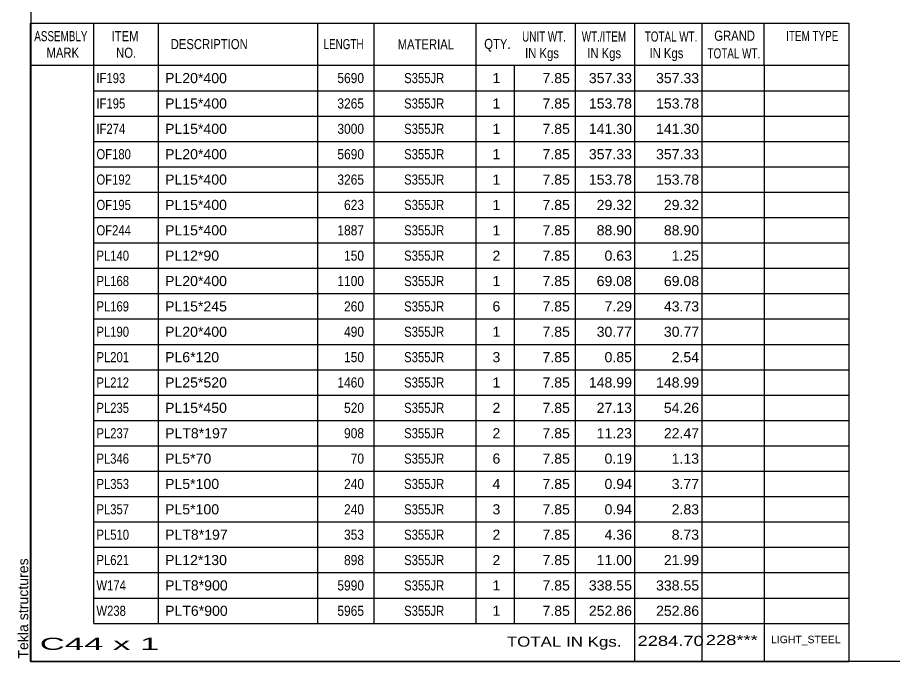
# Model space of a CAD drawing. Header units: millimetres. Extents: x -249 to 163, y -166 to 121.
# Drawn here: x -249.4 to -83.3, y -166.4 to -44.5 of the extents above; entities that cross this region are included whole.
import ezdxf

# ---------------------------------------------------------------- set-up
doc = ezdxf.new("R2010")
doc.units = ezdxf.units.MM
doc.styles.add('Arial', font='ARIAL.TTF', dxfattribs={"height": 0.2})

# ---------------------------------------------------------------- blocks, each defined once
blk = doc.blocks.new('Unknown-623355166-1210')
at = {"color": 5, "linetype": 'Continuous'}
for p, q in [((-246.85, 120.66), (-246.85, -166.34)), ((-246.85, -166.34), (163.15, -166.34))]:
    blk.add_line(p, q, dxfattribs=at)
at = {"color": 174, "linetype": 'Continuous', "style": 'Arial'}
blk.add_text('Tekla structures', height=1.9102, rotation=90, dxfattribs=at).set_placement((-247.35, -165.84))
blk = doc.blocks.new('CBS_BOM-623355166-12128')
at = {"color": 7, "linetype": 'Continuous'}
for p, q in [((-246.89, -53.57), (-246.89, -45.57)), ((-246.88, -45.57), (-91.96, -45.57)), ((-234.89, -53.57), (-234.89, -45.57)), ((-222.7, -53.57), (-222.7, -45.57)), ((-192.53, -53.57), (-192.53, -45.57)), ((-181.85, -53.57), (-181.85, -45.57)), ((-162.53, -53.57), (-162.53, -45.57)), ((-143.73, -53.57), (-143.73, -45.57)), ((-132.52, -53.57), (-132.52, -45.57)), ((-119.74, -53.57), (-119.74, -45.57)), ((-107.98, -53.57), (-107.98, -45.57)), ((-91.96, -45.58), (-91.97, -53.56)), ((-246.89, -53.57), (-91.96, -53.57)), ((-246.89, -58.37), (-246.89, -53.57)), ((-234.89, -58.37), (-234.89, -53.57)), ((-222.7, -58.37), (-222.7, -53.57)), ((-192.53, -58.37), (-192.53, -53.57)), ((-181.85, -58.37), (-181.85, -53.57)), ((-162.53, -58.37), (-162.53, -53.57)), ((-155.27, -58.37), (-155.27, -53.57)), ((-143.73, -58.37), (-143.73, -53.57)), ((-132.52, -58.37), (-132.52, -53.57)), ((-119.74, -58.37), (-119.74, -53.57)), ((-107.97, -58.37), (-107.97, -53.57)), ((-91.96, -53.58), (-91.96, -58.37)), ((-246.89, -63.17), (-246.89, -58.37)), ((-234.89, -58.37), (-91.96, -58.37)), ((-234.89, -63.17), (-234.89, -58.37)), ((-222.7, -63.17), (-222.7, -58.37)), ((-192.53, -63.17), (-192.53, -58.37)), ((-181.85, -63.17), (-181.85, -58.37)), ((-162.53, -63.17), (-162.53, -58.37)), ((-155.27, -63.17), (-155.27, -58.37)), ((-143.73, -63.17), (-143.73, -58.37)), ((-132.52, -63.17), (-132.52, -58.37)), ((-119.74, -63.17), (-119.74, -58.37)), ((-107.97, -63.17), (-107.97, -58.37)), ((-91.96, -58.38), (-91.96, -63.17)), ((-246.89, -67.97), (-246.89, -63.17)), ((-234.89, -63.17), (-91.96, -63.17)), ((-234.89, -67.97), (-234.89, -63.17)), ((-222.7, -67.97), (-222.7, -63.17)), ((-192.53, -67.97), (-192.53, -63.17)), ((-181.85, -67.97), (-181.85, -63.17)), ((-162.53, -67.97), (-162.53, -63.17)), ((-155.27, -67.97), (-155.27, -63.17)), ((-143.73, -67.97), (-143.73, -63.17)), ((-132.52, -67.97), (-132.52, -63.17)), ((-119.74, -67.97), (-119.74, -63.17)), ((-107.97, -67.97), (-107.97, -63.17)), ((-91.96, -63.18), (-91.96, -67.97)), ((-246.89, -72.77), (-246.89, -67.97)), ((-234.89, -67.97), (-91.96, -67.97)), ((-234.89, -72.77), (-234.89, -67.97)), ((-222.7, -72.77), (-222.7, -67.97)), ((-192.53, -72.77), (-192.53, -67.97)), ((-181.85, -72.77), (-181.85, -67.97)), ((-162.53, -72.77), (-162.53, -67.97)), ((-155.27, -72.77), (-155.27, -67.97)), ((-143.73, -72.77), (-143.73, -67.97)), ((-132.52, -72.77), (-132.52, -67.97)), ((-119.74, -72.77), (-119.74, -67.97)), ((-107.97, -72.77), (-107.97, -67.97)), ((-91.96, -67.98), (-91.96, -72.77)), ((-246.89, -77.57), (-246.89, -72.77)), ((-234.89, -72.77), (-91.96, -72.77)), ((-234.89, -77.57), (-234.89, -72.77)), ((-222.7, -77.57), (-222.7, -72.77)), ((-192.53, -77.57), (-192.53, -72.77)), ((-181.85, -77.57), (-181.85, -72.77)), ((-162.53, -77.57), (-162.53, -72.77)), ((-155.27, -77.57), (-155.27, -72.77)), ((-143.73, -77.57), (-143.73, -72.77)), ((-132.52, -77.57), (-132.52, -72.77)), ((-119.74, -77.57), (-119.74, -72.77)), ((-107.97, -77.57), (-107.97, -72.77)), ((-91.96, -72.78), (-91.96, -77.57)), ((-246.89, -82.37), (-246.89, -77.57)), ((-234.89, -77.57), (-91.96, -77.57)), ((-234.89, -82.37), (-234.89, -77.57)), ((-222.7, -82.37), (-222.7, -77.57)), ((-192.53, -82.37), (-192.53, -77.57)), ((-181.85, -82.37), (-181.85, -77.57)), ((-162.53, -82.37), (-162.53, -77.57)), ((-155.27, -82.37), (-155.27, -77.57)), ((-143.73, -82.37), (-143.73, -77.57)), ((-132.52, -82.37), (-132.52, -77.57)), ((-119.74, -82.37), (-119.74, -77.57)), ((-107.97, -82.37), (-107.97, -77.57)), ((-91.96, -77.58), (-91.96, -82.37)), ((-246.89, -87.17), (-246.89, -82.37)), ((-234.89, -82.37), (-91.96, -82.37)), ((-234.89, -87.17), (-234.89, -82.37)), ((-222.7, -87.17), (-222.7, -82.37)), ((-192.53, -87.17), (-192.53, -82.37)), ((-181.85, -87.17), (-181.85, -82.37)), ((-162.53, -87.17), (-162.53, -82.37)), ((-155.27, -87.17), (-155.27, -82.37)), ((-143.73, -87.17), (-143.73, -82.37)), ((-132.52, -87.17), (-132.52, -82.37)), ((-119.74, -87.17), (-119.74, -82.37)), ((-107.97, -87.17), (-107.97, -82.37)), ((-91.96, -82.38), (-91.96, -87.17)), ((-246.89, -91.97), (-246.89, -87.17)), ((-234.89, -87.17), (-91.96, -87.17)), ((-234.89, -91.97), (-234.89, -87.17)), ((-222.7, -91.97), (-222.7, -87.17)), ((-192.53, -91.97), (-192.53, -87.17)), ((-181.85, -91.97), (-181.85, -87.17)), ((-162.53, -91.97), (-162.53, -87.17)), ((-155.27, -91.97), (-155.27, -87.17)), ((-143.73, -91.97), (-143.73, -87.17)), ((-132.52, -91.97), (-132.52, -87.17)), ((-119.74, -91.97), (-119.74, -87.17)), ((-107.97, -91.97), (-107.97, -87.17)), ((-91.96, -87.18), (-91.96, -91.97)), ((-246.89, -96.77), (-246.89, -91.97)), ((-234.89, -91.97), (-91.96, -91.97)), ((-234.89, -96.77), (-234.89, -91.97)), ((-222.7, -96.77), (-222.7, -91.97)), ((-192.53, -96.77), (-192.53, -91.97)), ((-181.85, -96.77), (-181.85, -91.97)), ((-162.53, -96.77), (-162.53, -91.97)), ((-155.27, -96.77), (-155.27, -91.97)), ((-143.73, -96.77), (-143.73, -91.97)), ((-132.52, -96.77), (-132.52, -91.97)), ((-119.74, -96.77), (-119.74, -91.97)), ((-107.97, -96.77), (-107.97, -91.97)), ((-91.96, -91.98), (-91.96, -96.77)), ((-246.89, -101.57), (-246.89, -96.77)), ((-234.89, -96.77), (-91.96, -96.77)), ((-234.89, -101.57), (-234.89, -96.77)), ((-222.7, -101.57), (-222.7, -96.77)), ((-192.53, -101.57), (-192.53, -96.77)), ((-181.85, -101.57), (-181.85, -96.77)), ((-162.53, -101.57), (-162.53, -96.77)), ((-155.27, -101.57), (-155.27, -96.77)), ((-143.73, -101.57), (-143.73, -96.77)), ((-132.52, -101.57), (-132.52, -96.77)), ((-119.74, -101.57), (-119.74, -96.77)), ((-107.97, -101.57), (-107.97, -96.77)), ((-91.96, -96.78), (-91.96, -101.57)), ((-246.89, -106.37), (-246.89, -101.57)), ((-234.89, -101.57), (-91.96, -101.57)), ((-234.89, -106.37), (-234.89, -101.57)), ((-222.7, -106.37), (-222.7, -101.57)), ((-192.53, -106.37), (-192.53, -101.57)), ((-181.85, -106.37), (-181.85, -101.57)), ((-162.53, -106.37), (-162.53, -101.57)), ((-155.27, -106.37), (-155.27, -101.57)), ((-143.73, -106.37), (-143.73, -101.57)), ((-132.52, -106.37), (-132.52, -101.57)), ((-119.74, -106.37), (-119.74, -101.57)), ((-107.97, -106.37), (-107.97, -101.57)), ((-91.96, -101.58), (-91.96, -106.37)), ((-246.89, -111.17), (-246.89, -106.37)), ((-234.89, -106.37), (-91.96, -106.37)), ((-234.89, -111.17), (-234.89, -106.37)), ((-222.7, -111.17), (-222.7, -106.37)), ((-192.53, -111.17), (-192.53, -106.37)), ((-181.85, -111.17), (-181.85, -106.37)), ((-162.53, -111.17), (-162.53, -106.37)), ((-155.27, -111.17), (-155.27, -106.37)), ((-143.73, -111.17), (-143.73, -106.37)), ((-132.52, -111.17), (-132.52, -106.37)), ((-119.74, -111.17), (-119.74, -106.37)), ((-107.97, -111.17), (-107.97, -106.37)), ((-91.96, -106.38), (-91.96, -111.17)), ((-246.89, -115.97), (-246.89, -111.17)), ((-234.89, -111.17), (-91.96, -111.17)), ((-234.89, -115.97), (-234.89, -111.17)), ((-222.7, -115.97), (-222.7, -111.17)), ((-192.53, -115.97), (-192.53, -111.17)), ((-181.85, -115.97), (-181.85, -111.17)), ((-162.53, -115.97), (-162.53, -111.17)), ((-155.27, -115.97), (-155.27, -111.17)), ((-143.73, -115.97), (-143.73, -111.17)), ((-132.52, -115.97), (-132.52, -111.17)), ((-119.74, -115.97), (-119.74, -111.17)), ((-107.97, -115.97), (-107.97, -111.17)), ((-91.96, -111.18), (-91.96, -115.97)), ((-246.89, -120.77), (-246.89, -115.97)), ((-234.89, -115.97), (-91.96, -115.97)), ((-234.89, -120.77), (-234.89, -115.97)), ((-222.7, -120.77), (-222.7, -115.97)), ((-192.53, -120.77), (-192.53, -115.97)), ((-181.85, -120.77), (-181.85, -115.97)), ((-162.53, -120.77), (-162.53, -115.97)), ((-155.27, -120.77), (-155.27, -115.97)), ((-143.73, -120.77), (-143.73, -115.97)), ((-132.52, -120.77), (-132.52, -115.97)), ((-119.74, -120.77), (-119.74, -115.97)), ((-107.97, -120.77), (-107.97, -115.97)), ((-91.96, -115.98), (-91.96, -120.77)), ((-246.89, -125.57), (-246.89, -120.77)), ((-234.89, -120.77), (-91.96, -120.77)), ((-234.89, -125.57), (-234.89, -120.77)), ((-222.7, -125.57), (-222.7, -120.77)), ((-192.53, -125.57), (-192.53, -120.77)), ((-181.85, -125.57), (-181.85, -120.77)), ((-162.53, -125.57), (-162.53, -120.77)), ((-155.27, -125.57), (-155.27, -120.77)), ((-143.73, -125.57), (-143.73, -120.77)), ((-132.52, -125.57), (-132.52, -120.77)), ((-119.74, -125.57), (-119.74, -120.77)), ((-107.97, -125.57), (-107.97, -120.77)), ((-91.96, -120.78), (-91.96, -125.57)), ((-246.89, -130.37), (-246.89, -125.57)), ((-234.89, -125.57), (-91.96, -125.57)), ((-234.89, -130.37), (-234.89, -125.57)), ((-222.7, -130.37), (-222.7, -125.57)), ((-192.53, -130.37), (-192.53, -125.57)), ((-181.85, -130.37), (-181.85, -125.57)), ((-162.53, -130.37), (-162.53, -125.57)), ((-155.27, -130.37), (-155.27, -125.57)), ((-143.73, -130.37), (-143.73, -125.57)), ((-132.52, -130.37), (-132.52, -125.57)), ((-119.74, -130.37), (-119.74, -125.57)), ((-107.97, -130.37), (-107.97, -125.57)), ((-91.96, -125.58), (-91.96, -130.37)), ((-246.89, -135.17), (-246.89, -130.37)), ((-234.89, -130.37), (-91.96, -130.37)), ((-234.89, -135.17), (-234.89, -130.37)), ((-222.7, -135.17), (-222.7, -130.37)), ((-192.53, -135.17), (-192.53, -130.37)), ((-181.85, -135.17), (-181.85, -130.37)), ((-162.53, -135.17), (-162.53, -130.37)), ((-155.27, -135.17), (-155.27, -130.37)), ((-143.73, -135.17), (-143.73, -130.37)), ((-132.52, -135.17), (-132.52, -130.37)), ((-119.74, -135.17), (-119.74, -130.37)), ((-107.97, -135.17), (-107.97, -130.37)), ((-91.96, -130.38), (-91.96, -135.17)), ((-246.89, -139.97), (-246.89, -135.17)), ((-234.89, -135.17), (-91.96, -135.17)), ((-234.89, -139.97), (-234.89, -135.17)), ((-222.7, -139.97), (-222.7, -135.17)), ((-192.53, -139.97), (-192.53, -135.17)), ((-181.85, -139.97), (-181.85, -135.17)), ((-162.53, -139.97), (-162.53, -135.17)), ((-155.27, -139.97), (-155.27, -135.17)), ((-143.73, -139.97), (-143.73, -135.17)), ((-132.52, -139.97), (-132.52, -135.17)), ((-119.74, -139.97), (-119.74, -135.17)), ((-107.97, -139.97), (-107.97, -135.17)), ((-91.96, -135.18), (-91.96, -139.97)), ((-246.89, -144.77), (-246.89, -139.97)), ((-234.89, -139.97), (-91.96, -139.97)), ((-234.89, -144.77), (-234.89, -139.97)), ((-222.7, -144.77), (-222.7, -139.97)), ((-192.53, -144.77), (-192.53, -139.97)), ((-181.85, -144.77), (-181.85, -139.97)), ((-162.53, -144.77), (-162.53, -139.97)), ((-155.27, -144.77), (-155.27, -139.97)), ((-143.73, -144.77), (-143.73, -139.97)), ((-132.52, -144.77), (-132.52, -139.97)), ((-119.74, -144.77), (-119.74, -139.97)), ((-107.97, -144.77), (-107.97, -139.97)), ((-91.96, -139.98), (-91.96, -144.77)), ((-246.89, -149.57), (-246.89, -144.77)), ((-234.89, -144.77), (-91.96, -144.77)), ((-234.89, -149.57), (-234.89, -144.77)), ((-222.7, -149.57), (-222.7, -144.77)), ((-192.53, -149.57), (-192.53, -144.77)), ((-181.85, -149.57), (-181.85, -144.77)), ((-162.53, -149.57), (-162.53, -144.77)), ((-155.27, -149.57), (-155.27, -144.77)), ((-143.73, -149.57), (-143.73, -144.77)), ((-132.52, -149.57), (-132.52, -144.77)), ((-119.74, -149.57), (-119.74, -144.77)), ((-107.97, -149.57), (-107.97, -144.77)), ((-91.96, -144.78), (-91.96, -149.57)), ((-246.89, -154.37), (-246.89, -149.57)), ((-234.89, -149.57), (-91.96, -149.57)), ((-234.89, -154.37), (-234.89, -149.57)), ((-222.7, -154.37), (-222.7, -149.57)), ((-192.53, -154.37), (-192.53, -149.57)), ((-181.85, -154.37), (-181.85, -149.57)), ((-162.53, -154.37), (-162.53, -149.57)), ((-155.27, -154.37), (-155.27, -149.57)), ((-143.73, -154.37), (-143.73, -149.57)), ((-132.52, -154.37), (-132.52, -149.57)), ((-119.74, -154.37), (-119.74, -149.57)), ((-107.97, -154.37), (-107.97, -149.57)), ((-91.96, -149.58), (-91.96, -154.37)), ((-246.89, -159.17), (-246.89, -154.37)), ((-234.89, -154.37), (-91.96, -154.37)), ((-234.89, -159.17), (-234.89, -154.37)), ((-222.7, -159.17), (-222.7, -154.37)), ((-192.53, -159.17), (-192.53, -154.37)), ((-181.85, -159.17), (-181.85, -154.37)), ((-162.53, -159.17), (-162.53, -154.37)), ((-155.27, -159.17), (-155.27, -154.37)), ((-143.73, -159.17), (-143.73, -154.37)), ((-132.52, -159.17), (-132.52, -154.37)), ((-119.74, -159.17), (-119.74, -154.37)), ((-107.97, -159.17), (-107.97, -154.37)), ((-91.96, -154.38), (-91.96, -159.17)), ((-246.89, -166.37), (-246.89, -159.19)), ((-234.89, -159.17), (-91.96, -159.17)), ((-132.52, -166.37), (-132.52, -159.19)), ((-119.74, -166.37), (-119.74, -159.19)), ((-107.93, -166.37), (-107.93, -159.19)), ((-91.96, -159.17), (-91.96, -166.37)), ((-246.89, -166.37), (-91.96, -166.37))]:
    blk.add_line(p, q, dxfattribs=at)
at = {"color": 3, "linetype": 'Continuous', "style": 'Arial'}
for s, height, width, p in [('ASSEMBLY', 1.91, 0.7, (-246.2, -49)), ('ITEM', 1.91, 0.8, (-231.56, -49)), ('UNIT WT.', 1.91, 0.7, (-153.84, -49.07)), ('WT./ITEM', 1.91, 0.7, (-142.55, -49.07)), ('TOTAL WT.', 1.91, 0.7, (-130.62, -49.07)), ('GRAND', 1.91, 0.8, (-117.46, -48.92)), ('ITEM TYPE', 1.91, 0.7, (-103.83, -48.99)), ('DESCRIPTION', 1.9102, 0.8, (-220.37, -50.51)), ('LENGTH', 1.91, 0.7, (-191.43, -50.51)), ('MATERIAL', 1.91, 0.8, (-177.4, -50.55)), ('QTY.', 1.91, 0.8, (-161.01, -50.47)), ('MARK', 1.91, 0.8, (-243.88, -52.14)), ('NO.', 1.91, 0.8, (-230.7, -52.14)), ('IN Kgs', 1.91, 0.8, (-153.27, -52.21)), ('IN Kgs', 1.91, 0.8, (-141.51, -52.21)), ('IN Kgs', 1.91, 0.8, (-129.72, -52.21)), ('TOTAL WT.', 1.91, 0.7, (-118.72, -52.26))]:
    blk.add_text(s, height=height, dxfattribs=dict(at, width=width)).set_placement(p)
at = {"color": 7, "linetype": 'Continuous', "style": 'Arial'}
for s, width, p in [('IF193', 0.8, (-234.43, -56.94)), ('5690', 0.85, (-188.81, -56.94)), ('S355JR', 0.8, (-176.17, -56.94)), ('IF195', 0.8, (-234.43, -61.74)), ('3265', 0.85, (-188.81, -61.74)), ('S355JR', 0.8, (-176.17, -61.74)), ('IF274', 0.8, (-234.43, -66.54)), ('3000', 0.85, (-188.81, -66.54)), ('S355JR', 0.8, (-176.17, -66.54)), ('OF180', 0.8, (-234.43, -71.34)), ('5690', 0.85, (-188.81, -71.34)), ('S355JR', 0.8, (-176.17, -71.34)), ('OF192', 0.8, (-234.43, -76.14)), ('3265', 0.85, (-188.81, -76.14)), ('S355JR', 0.8, (-176.17, -76.14)), ('OF195', 0.8, (-234.43, -80.94)), ('623', 0.85, (-187.55, -80.94)), ('S355JR', 0.8, (-176.17, -80.94)), ('OF244', 0.8, (-234.43, -85.74)), ('1887', 0.85, (-188.81, -85.74)), ('S355JR', 0.8, (-176.17, -85.74)), ('PL140', 0.8, (-234.43, -90.54)), ('150', 0.85, (-187.55, -90.54)), ('S355JR', 0.8, (-176.17, -90.54)), ('PL168', 0.8, (-234.43, -95.34)), ('1100', 0.85, (-188.81, -95.34)), ('S355JR', 0.8, (-176.17, -95.34)), ('PL169', 0.8, (-234.43, -100.14)), ('260', 0.85, (-187.55, -100.14)), ('S355JR', 0.8, (-176.17, -100.14)), ('PL190', 0.8, (-234.43, -104.94)), ('490', 0.85, (-187.55, -104.94)), ('S355JR', 0.8, (-176.17, -104.94)), ('PL201', 0.8, (-234.43, -109.74)), ('150', 0.85, (-187.55, -109.74)), ('S355JR', 0.8, (-176.17, -109.74)), ('PL212', 0.8, (-234.43, -114.54)), ('1460', 0.85, (-188.81, -114.54)), ('S355JR', 0.8, (-176.17, -114.54)), ('PL235', 0.8, (-234.43, -119.34)), ('520', 0.85, (-187.55, -119.34)), ('S355JR', 0.8, (-176.17, -119.34)), ('PL237', 0.8, (-234.43, -124.14)), ('908', 0.85, (-187.55, -124.14)), ('S355JR', 0.8, (-176.17, -124.14)), ('PL346', 0.8, (-234.43, -128.94)), ('70', 0.85, (-186.29, -128.94)), ('S355JR', 0.8, (-176.17, -128.94)), ('PL353', 0.8, (-234.43, -133.74)), ('240', 0.85, (-187.55, -133.74)), ('S355JR', 0.8, (-176.17, -133.74)), ('PL357', 0.8, (-234.43, -138.54)), ('240', 0.85, (-187.55, -138.54)), ('S355JR', 0.8, (-176.17, -138.54)), ('PL510', 0.8, (-234.43, -143.34)), ('353', 0.85, (-187.55, -143.34)), ('S355JR', 0.8, (-176.17, -143.34)), ('PL621', 0.8, (-234.43, -148.14)), ('898', 0.85, (-187.55, -148.14)), ('S355JR', 0.8, (-176.17, -148.14)), ('W174', 0.8, (-234.43, -152.94)), ('5990', 0.85, (-188.81, -152.94)), ('S355JR', 0.8, (-176.17, -152.94)), ('W238', 0.8, (-234.43, -157.74)), ('5965', 0.85, (-188.81, -157.74)), ('S355JR', 0.8, (-176.17, -157.74))]:
    blk.add_text(s, height=1.91, dxfattribs=dict(at, width=width)).set_placement(p)
for s, p in [('PL20*400', (-221.44, -56.94)), ('1', (-159.45, -56.94)), ('7.85', (-149.98, -56.94)), ('357.33', (-141.2, -56.94)), ('357.33', (-128.48, -56.94)), ('PL15*400', (-221.44, -61.74)), ('1', (-159.45, -61.74)), ('7.85', (-149.98, -61.74)), ('153.78', (-141.2, -61.74)), ('153.78', (-128.48, -61.74)), ('PL15*400', (-221.44, -66.54)), ('1', (-159.45, -66.54)), ('7.85', (-149.98, -66.54)), ('141.30', (-141.2, -66.54)), ('141.30', (-128.48, -66.54)), ('PL20*400', (-221.44, -71.34)), ('1', (-159.45, -71.34)), ('7.85', (-149.98, -71.34)), ('357.33', (-141.2, -71.34)), ('357.33', (-128.48, -71.34)), ('PL15*400', (-221.44, -76.14)), ('1', (-159.45, -76.14)), ('7.85', (-149.98, -76.14)), ('153.78', (-141.2, -76.14)), ('153.78', (-128.48, -76.14)), ('PL15*400', (-221.44, -80.94)), ('1', (-159.45, -80.94)), ('7.85', (-149.98, -80.94)), ('29.32', (-139.72, -80.94)), ('29.32', (-127, -80.94)), ('PL15*400', (-221.44, -85.74)), ('1', (-159.45, -85.74)), ('7.85', (-149.98, -85.74)), ('88.90', (-139.72, -85.74)), ('88.90', (-127, -85.74)), ('PL12*90', (-221.44, -90.54)), ('2', (-159.45, -90.54)), ('7.85', (-149.98, -90.54)), ('0.63', (-138.23, -90.54)), ('1.25', (-125.52, -90.54)), ('PL20*400', (-221.44, -95.34)), ('1', (-159.45, -95.34)), ('7.85', (-149.98, -95.34)), ('69.08', (-139.72, -95.34)), ('69.08', (-127, -95.34)), ('PL15*245', (-221.44, -100.14)), ('6', (-159.45, -100.14)), ('7.85', (-149.98, -100.14)), ('7.29', (-138.23, -100.14)), ('43.73', (-127, -100.14)), ('PL20*400', (-221.44, -104.94)), ('1', (-159.45, -104.94)), ('7.85', (-149.98, -104.94)), ('30.77', (-139.72, -104.94)), ('30.77', (-127, -104.94)), ('PL6*120', (-221.44, -109.74)), ('3', (-159.45, -109.74)), ('7.85', (-149.98, -109.74)), ('0.85', (-138.23, -109.74)), ('2.54', (-125.52, -109.74)), ('PL25*520', (-221.44, -114.54)), ('1', (-159.45, -114.54)), ('7.85', (-149.98, -114.54)), ('148.99', (-141.2, -114.54)), ('148.99', (-128.48, -114.54)), ('PL15*450', (-221.44, -119.34)), ('2', (-159.45, -119.34)), ('7.85', (-149.98, -119.34)), ('27.13', (-139.72, -119.34)), ('54.26', (-127, -119.34)), ('PLT8*197', (-221.44, -124.14)), ('2', (-159.45, -124.14)), ('7.85', (-149.98, -124.14)), ('11.23', (-139.72, -124.14)), ('22.47', (-127, -124.14)), ('PL5*70', (-221.44, -128.94)), ('6', (-159.45, -128.94)), ('7.85', (-149.98, -128.94)), ('0.19', (-138.23, -128.94)), ('1.13', (-125.52, -128.94)), ('PL5*100', (-221.44, -133.74)), ('4', (-159.45, -133.74)), ('7.85', (-149.98, -133.74)), ('0.94', (-138.23, -133.74)), ('3.77', (-125.52, -133.74)), ('PL5*100', (-221.44, -138.54)), ('3', (-159.45, -138.54)), ('7.85', (-149.98, -138.54)), ('0.94', (-138.23, -138.54)), ('2.83', (-125.52, -138.54)), ('PLT8*197', (-221.44, -143.34)), ('2', (-159.45, -143.34)), ('7.85', (-149.98, -143.34)), ('4.36', (-138.23, -143.34)), ('8.73', (-125.52, -143.34)), ('PL12*130', (-221.44, -148.14)), ('2', (-159.45, -148.14)), ('7.85', (-149.98, -148.14)), ('11.00', (-139.72, -148.14)), ('21.99', (-127, -148.14)), ('PLT8*900', (-221.44, -152.94)), ('1', (-159.45, -152.94)), ('7.85', (-149.98, -152.94)), ('338.55', (-141.2, -152.94)), ('338.55', (-128.48, -152.94)), ('PLT6*900', (-221.44, -157.74)), ('1', (-159.45, -157.74)), ('7.85', (-149.98, -157.74)), ('252.86', (-141.2, -157.74)), ('252.86', (-128.48, -157.74))]:
    blk.add_text(s, height=1.91, dxfattribs=at).set_placement(p)
at = {"color": 6, "linetype": 'Continuous', "style": 'Arial'}
for s, height, width, p in [('C44 x 1', 2.292, 2.05, (-245.16, -164.18)), ('TOTAL IN Kgs.', 1.9102, 1.2, (-156.73, -163.58)), ('2284.70', 1.91, 1.3, (-131.99, -163.43)), ('228***', 1.91, 1.3, (-119.06, -163.26))]:
    blk.add_text(s, height=height, dxfattribs=dict(at, width=width)).set_placement(p)
blk.add_text('LIGHT_STEEL', height=1.4135, dxfattribs=at).set_placement((-106.71, -162.92))

msp = doc.modelspace()

# ---------------------------------------------------------------- block references
for name in ['Unknown-623355166-1210', 'CBS_BOM-623355166-12128']:
    msp.add_blockref(name, (0, 0))

doc.saveas('drawing.dxf')
